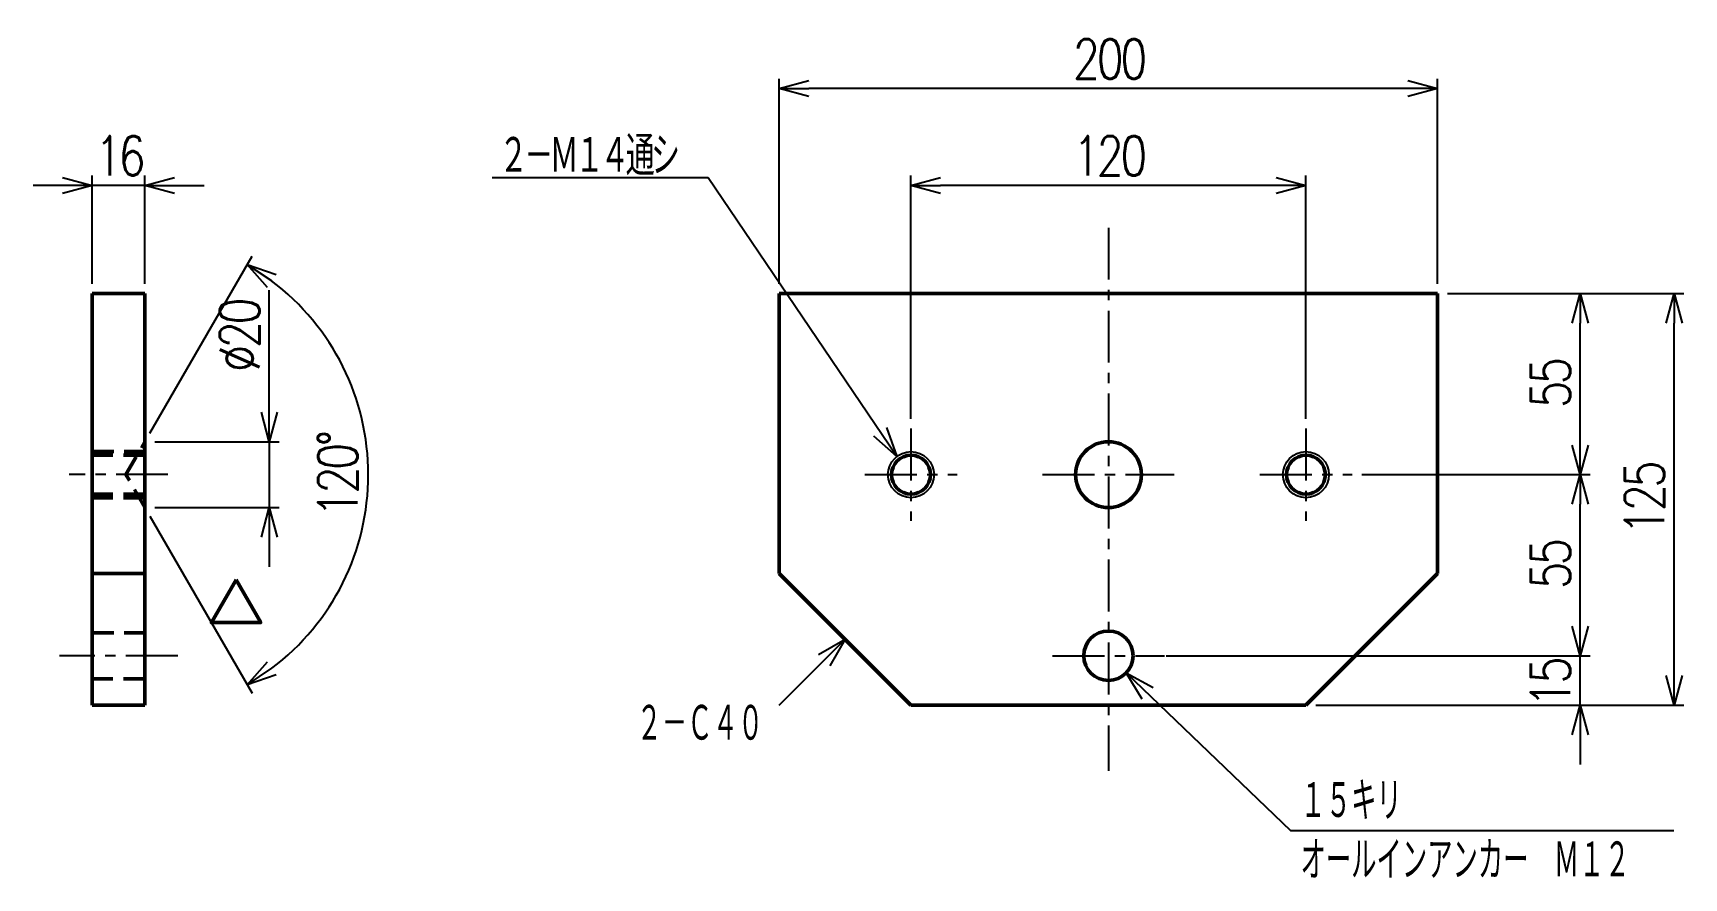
# Model space of a CAD drawing. Header units: millimetres. Extents: x -327 to 175, y -178 to 79.
import ezdxf

# ---------------------------------------------------------------- set-up
doc = ezdxf.new("R2010")
doc.units = ezdxf.units.MM
doc.header["$LTSCALE"] = 0.496063
doc.linetypes.add('CENTER', pattern=[50.8, 31.75, -6.35, 6.35, -6.35])
doc.linetypes.add('DASHED', pattern=[19.05, 12.7, -6.35])
doc.layers.add('NoLayerName_001', color=7, linetype='Continuous')
doc.styles.get("Standard").update_dxf_attribs({"font": 'txt', "bigfont": 'extfont2'})
doc.dimstyles.get("Standard").update_dxf_attribs({"dimtxt": 2.5, "dimasz": 2.5, "dimexe": 1.25, "dimexo": 0.625, "dimtad": 1, "dimdec": 3, "dimzin": 0, "dimdsep": 46, "dimtxsty": 'Standard', "dimcen": 2.5, "dimadec": 0, "dimazin": 0, "dimtfac": 0.75, "dimtdec": 3, "dimtmove": 0, "dimatfit": 3, "dimfxl": 1, "dimarcsym": 0})

# ---------------------------------------------------------------- blocks, each defined once
blk = doc.blocks.new('_OPEN30')
at = {"color": 0, "linetype": 'ByBlock', "lineweight": -2}
for p, q in [((-1, 0.267949), (0, 0)), ((0, 0), (-1, -0.267949)), ((0, 0), (-1, 0))]:
    blk.add_line(p, q, dxfattribs=at)
blk = doc.blocks.new('*D14')
at = {"layer": 'Defpoints', "color": 0}
for p in [(-60, 32.83), (-60, -41), (60, -41)]:
    blk.add_point(p, dxfattribs=at)
at = {"layer": 'NoLayerName_001', "color": 0, "linetype": 'Continuous', "lineweight": 25}
for p, q in [((-60, -38), (-60, 35.83)), ((60, -38), (60, 35.83)), ((51, 32.83), (-51, 32.83))]:
    blk.add_line(p, q, dxfattribs=at)
at = {"layer": 'NoLayerName_001', "color": 0, "lineweight": 25, "xscale": 9, "yscale": 9, "zscale": 9}
for p, rotation in [((-60, 32.83), 180), ((60, 32.83), 360)]:
    blk.add_blockref('_OPEN30', p, dxfattribs=dict(at, rotation=rotation))
at = {"layer": 'NoLayerName_001', "color": 2, "lineweight": 50, "insert": (0, 41.83), "char_height": 12, "attachment_point": 5}
blk.add_mtext('\\W0.8000;\\T0.8750;120', dxfattribs=at)
blk = doc.blocks.new('*D15')
at = {"layer": 'Defpoints', "color": 0}
for p in [(100, 0), (143.33, 0), (74, -55)]:
    blk.add_point(p, dxfattribs=at)
at = {"layer": 'NoLayerName_001', "color": 0, "linetype": 'Continuous', "lineweight": 25}
for p, q in [((103, 0), (146.33, 0)), ((143.33, -46), (143.33, -9)), ((77, -55), (146.33, -55))]:
    blk.add_line(p, q, dxfattribs=at)
at = {"layer": 'NoLayerName_001', "color": 0, "lineweight": 25, "xscale": 9, "yscale": 9, "zscale": 9}
for p, rotation in [((143.33, 0), 90), ((143.33, -55), 270)]:
    blk.add_blockref('_OPEN30', p, dxfattribs=dict(at, rotation=rotation))
at = {"layer": 'NoLayerName_001', "color": 2, "lineweight": 50, "insert": (134.33, -27.5), "char_height": 12, "attachment_point": 5, "rotation": 90}
blk.add_mtext('\\W0.8000;\\T0.8750;55', dxfattribs=at)
blk = doc.blocks.new('*D16')
at = {"layer": 'Defpoints', "color": 0}
for p in [(74, -55), (143.33, -55), (14.5, -110)]:
    blk.add_point(p, dxfattribs=at)
at = {"layer": 'NoLayerName_001', "color": 0, "linetype": 'Continuous', "lineweight": 25}
for p, q in [((77, -55), (146.33, -55)), ((143.33, -101), (143.33, -64)), ((17.5, -110), (146.33, -110))]:
    blk.add_line(p, q, dxfattribs=at)
at = {"layer": 'NoLayerName_001', "color": 0, "lineweight": 25, "xscale": 9, "yscale": 9, "zscale": 9}
for p, rotation in [((143.33, -55), 90), ((143.33, -110), 270)]:
    blk.add_blockref('_OPEN30', p, dxfattribs=dict(at, rotation=rotation))
at = {"layer": 'NoLayerName_001', "color": 2, "lineweight": 50, "insert": (134.33, -82.5), "char_height": 12, "attachment_point": 5, "rotation": 90}
blk.add_mtext('\\W0.8000;\\T0.8750;55', dxfattribs=at)
blk = doc.blocks.new('*D17')
at = {"layer": 'Defpoints', "color": 0}
for p in [(100, 0), (171.87, 0), (60, -125)]:
    blk.add_point(p, dxfattribs=at)
at = {"layer": 'NoLayerName_001', "color": 0, "linetype": 'Continuous', "lineweight": 25}
for p, q in [((103, 0), (174.87, 0)), ((171.87, -116), (171.87, -9)), ((63, -125), (174.87, -125))]:
    blk.add_line(p, q, dxfattribs=at)
at = {"layer": 'NoLayerName_001', "color": 0, "lineweight": 25, "xscale": 9, "yscale": 9, "zscale": 9}
for p, rotation in [((171.87, 0), 90), ((171.87, -125), 270)]:
    blk.add_blockref('_OPEN30', p, dxfattribs=dict(at, rotation=rotation))
at = {"layer": 'NoLayerName_001', "color": 2, "lineweight": 50, "insert": (162.87, -62.5), "char_height": 12, "attachment_point": 5, "rotation": 90}
blk.add_mtext('\\W0.8000;\\T0.8750;125', dxfattribs=at)
blk = doc.blocks.new('DIM_0002')
at = {"color": 3, "linetype": 'Continuous', "lineweight": 25}
blk.add_line((63.37, 31.64), (43.22, 11.49), dxfattribs=at)
blk.add_lwpolyline([(55.3, 26.99), (63.37, 31.64), (58.71, 23.57)], dxfattribs=at)
at = {"color": 2, "linetype": 'Continuous', "lineweight": 50, "width": 0.583333}
blk.add_text('２－Ｃ４０', height=12, dxfattribs=at).set_placement((0, 0))
blk = doc.blocks.new('*D19')
at = {"layer": 'Defpoints', "color": 0}
for p in [(17, -110), (143.33, -110), (60, -125)]:
    blk.add_point(p, dxfattribs=at)
at = {"layer": 'NoLayerName_001', "color": 0, "linetype": 'Continuous', "lineweight": 25}
for p, q in [((143.33, -101), (143.33, -92)), ((20, -110), (146.33, -110)), ((143.33, -125), (143.33, -110)), ((63, -125), (146.33, -125)), ((143.33, -134), (143.33, -143))]:
    blk.add_line(p, q, dxfattribs=at)
at = {"layer": 'NoLayerName_001', "color": 0, "lineweight": 25, "xscale": 9, "yscale": 9, "zscale": 9}
for p, rotation in [((143.33, -110), 270), ((143.33, -125), 90)]:
    blk.add_blockref('_OPEN30', p, dxfattribs=dict(at, rotation=rotation))
at = {"layer": 'NoLayerName_001', "color": 2, "lineweight": 50, "insert": (134.33, -118.48), "char_height": 12, "attachment_point": 5, "rotation": 90}
blk.add_mtext('\\W0.8000;\\T0.8750;15', dxfattribs=at)
blk = doc.blocks.new('*D20')
at = {"layer": 'Defpoints', "color": 0}
for p in [(-100, 62.26), (-100, 0), (100, 0)]:
    blk.add_point(p, dxfattribs=at)
at = {"layer": 'NoLayerName_001', "color": 0, "linetype": 'Continuous', "lineweight": 25}
for p, q in [((-100, 3), (-100, 65.26)), ((100, 3), (100, 65.26)), ((91, 62.26), (-91, 62.26))]:
    blk.add_line(p, q, dxfattribs=at)
at = {"layer": 'NoLayerName_001', "color": 0, "lineweight": 25, "xscale": 9, "yscale": 9, "zscale": 9}
for p, rotation in [((-100, 62.26), 180), ((100, 62.26), 360)]:
    blk.add_blockref('_OPEN30', p, dxfattribs=dict(at, rotation=rotation))
at = {"layer": 'NoLayerName_001', "color": 2, "lineweight": 50, "insert": (0, 71.26), "char_height": 12, "attachment_point": 5}
blk.add_mtext('\\W0.8000;\\T0.8750;200', dxfattribs=at)
blk = doc.blocks.new('DIM_0003')
at = {"color": 3, "linetype": 'Continuous', "lineweight": 25}
for points in [[(4.82, 54.95), (0, 62.93), (8.16, 58.43)], [(0, 62.93), (49.93, 15), (166.33, 15)]]:
    blk.add_lwpolyline(points, dxfattribs=at)
at = {"color": 2, "linetype": 'Continuous', "lineweight": 50, "width": 0.583333}
for s, p in [('１５キリ', (52.93, 18)), ('オールインアンカー\u3000Ｍ１２', (52.93, 0))]:
    blk.add_text(s, height=12, dxfattribs=at).set_placement(p)
blk = doc.blocks.new('JZB_0004')
at = {"layer": 'NoLayerName_001', "color": 7, "linetype": 'Continuous', "lineweight": 50}
for p, q in [((0, 40), (0, 125)), ((0, 125), (200, 125)), ((200, 125), (200, 40)), ((0, 40), (40, 0)), ((160, 0), (200, 40)), ((160, 0), (40, 0))]:
    blk.add_line(p, q, dxfattribs=at)
blk.add_circle((100, 70), 10, dxfattribs=at)
blk = doc.blocks.new('JZB_0005')
at = {"layer": 'NoLayerName_001', "color": 4, "linetype": 'CENTER', "lineweight": 25}
for p, q in [((14, 28), (14, 0)), ((0, 14), (28, 14))]:
    blk.add_line(p, q, dxfattribs=at)
at = {"layer": 'NoLayerName_001', "color": 3, "linetype": 'Continuous', "lineweight": 25}
blk.add_circle((14, 14), 7, dxfattribs=at)
at = {"layer": 'NoLayerName_001', "color": 7, "linetype": 'Continuous', "lineweight": 50}
blk.add_circle((14, 14), 5.9, dxfattribs=at)
blk = doc.blocks.new('JZB_0006')
at = {"layer": 'NoLayerName_001', "color": 4, "linetype": 'CENTER', "lineweight": 25}
for p, q in [((14, 28), (14, 0)), ((0, 14), (28, 14))]:
    blk.add_line(p, q, dxfattribs=at)
at = {"layer": 'NoLayerName_001', "color": 3, "linetype": 'Continuous', "lineweight": 25}
blk.add_circle((14, 14), 7, dxfattribs=at)
at = {"layer": 'NoLayerName_001', "color": 7, "linetype": 'Continuous', "lineweight": 50}
blk.add_circle((14, 14), 5.9, dxfattribs=at)
blk = doc.blocks.new('JZB_0007')
at = {"layer": 'NoLayerName_001', "color": 4, "linetype": 'CENTER', "lineweight": 25}
blk.add_line((0, 7.5), (34, 7.5), dxfattribs=at)
at = {"layer": 'NoLayerName_001', "color": 7, "linetype": 'Continuous', "lineweight": 50}
blk.add_circle((17, 7.5), 7.5, dxfattribs=at)
blk = doc.blocks.new('*D22')
at = {"layer": 'Defpoints', "color": 0}
for p in [(-308.76, 32.83), (-308.76, 0), (-292.76, 0)]:
    blk.add_point(p, dxfattribs=at)
at = {"layer": 'NoLayerName_001', "color": 0, "linetype": 'Continuous', "lineweight": 25}
for p, q in [((-308.76, 3), (-308.76, 35.83)), ((-292.76, 3), (-292.76, 35.83)), ((-317.76, 32.83), (-326.76, 32.83)), ((-292.76, 32.83), (-308.76, 32.83)), ((-283.76, 32.83), (-274.76, 32.83))]:
    blk.add_line(p, q, dxfattribs=at)
at = {"layer": 'NoLayerName_001', "color": 0, "lineweight": 25, "xscale": 9, "yscale": 9, "zscale": 9}
blk.add_blockref('_OPEN30', (-308.76, 32.83), dxfattribs=at)
at = {"layer": 'NoLayerName_001', "color": 0, "lineweight": 25, "xscale": 9, "yscale": 9, "zscale": 9, "rotation": 180}
blk.add_blockref('_OPEN30', (-292.76, 32.83), dxfattribs=at)
at = {"layer": 'NoLayerName_001', "color": 2, "lineweight": 50, "insert": (-300.76, 41.83), "char_height": 12, "attachment_point": 5}
blk.add_mtext('\\W0.8000;\\T0.8750;16', dxfattribs=at)
blk = doc.blocks.new('*D23')
at = {"layer": 'Defpoints', "color": 0}
for p in [(-292.76, -45), (-292.76, -65), (-254.96, -65)]:
    blk.add_point(p, dxfattribs=at)
at = {"layer": 'NoLayerName_001', "color": 0, "linetype": 'Continuous', "lineweight": 25}
for p, q in [((-254.96, -45), (-254.96, 1)), ((-254.96, -36), (-254.96, -27)), ((-289.76, -45), (-251.96, -45)), ((-254.96, -45), (-254.96, -65)), ((-289.76, -65), (-251.96, -65)), ((-254.96, -74), (-254.96, -83))]:
    blk.add_line(p, q, dxfattribs=at)
at = {"layer": 'NoLayerName_001', "color": 0, "lineweight": 25, "xscale": 9, "yscale": 9, "zscale": 9}
for p, rotation in [((-254.96, -45), 270), ((-254.96, -65), 90)]:
    blk.add_blockref('_OPEN30', p, dxfattribs=dict(at, rotation=rotation))
at = {"layer": 'NoLayerName_001', "color": 2, "lineweight": 50, "insert": (-263.96, -13), "char_height": 12, "attachment_point": 5, "rotation": 90}
blk.add_mtext('\\W0.8000;\\T0.8750;%%c20', dxfattribs=at)
blk = doc.blocks.new('*D24')
at = {"layer": 'Defpoints', "color": 0}
for p in [(-292.81, -45.09), (-292.76, -45), (-292.81, -64.91), (-292.76, -65), (-229.32, -80.19)]:
    blk.add_point(p, dxfattribs=at)
at = {"layer": 'NoLayerName_001', "color": 0, "linetype": 'Continuous', "lineweight": 25}
for p, q in [((-291.26, -42.4), (-260.2, 11.38)), ((-291.26, -67.6), (-260.2, -121.38))]:
    blk.add_line(p, q, dxfattribs=at)
blk.add_arc((-298.53, -55), 73.65, 307.0056, 52.9944, dxfattribs=at)
at = {"layer": 'NoLayerName_001', "color": 0, "lineweight": 25, "xscale": 9, "yscale": 9, "zscale": 9}
for p, rotation in [((-261.7, 8.79), 146.4971916771939), ((-261.7, -118.79), 213.5028083228041)]:
    blk.add_blockref('_OPEN30', p, dxfattribs=dict(at, rotation=rotation))
at = {"layer": 'NoLayerName_001', "color": 2, "lineweight": 50, "insert": (-234.16, -55), "char_height": 12, "attachment_point": 5, "rotation": 90}
blk.add_mtext('\\W0.8000;\\T0.8750;120%%d', dxfattribs=at)
blk = doc.blocks.new('SX_FinishSymbol_1')
at = {"color": 0, "linetype": 'ByBlock', "lineweight": -2}
blk.add_lwpolyline([(-0.5, 0.866), (0, 0), (0.5, 0.866)], close=True, dxfattribs=at)
blk = doc.blocks.new('JZB_0008')
at = {"layer": 'NoLayerName_001', "color": 7, "linetype": 'Continuous', "lineweight": 50}
for p, q in [((0, 125), (16, 125)), ((0, 125), (0, 0)), ((16, 125), (16, 0)), ((0, 40), (16, 40)), ((16, 0), (0, 0))]:
    blk.add_line(p, q, dxfattribs=at)
at = {"layer": 'NoLayerName_001', "color": 3, "linetype": 'DASHED', "lineweight": 50}
for p, q in [((10.23, 70), (16, 80)), ((16, 60), (10.23, 70))]:
    blk.add_line(p, q, dxfattribs=at)
blk = doc.blocks.new('JZB_0009')
at = {"layer": 'NoLayerName_001', "color": 3, "linetype": 'DASHED', "lineweight": 50}
for p, q in [((23, 14), (7, 14)), ((7, 12.9), (23, 12.9)), ((7, 1.1), (23, 1.1)), ((7, 0), (23, 0))]:
    blk.add_line(p, q, dxfattribs=at)
at = {"layer": 'NoLayerName_001', "color": 4, "linetype": 'CENTER', "lineweight": 25}
blk.add_line((30, 7), (0, 7), dxfattribs=at)
blk = doc.blocks.new('JZB_0010')
at = {"layer": 'NoLayerName_001', "color": 3, "linetype": 'DASHED', "lineweight": 50}
for p, q in [((26, 14), (10, 14)), ((10, 0), (26, 0))]:
    blk.add_line(p, q, dxfattribs=at)
at = {"layer": 'NoLayerName_001', "color": 4, "linetype": 'CENTER', "lineweight": 25}
blk.add_line((36, 7), (0, 7), dxfattribs=at)

msp = doc.modelspace()

# ---------------------------------------------------------------- linework, layer by layer
at = {"layer": 'NoLayerName_001', "color": 4, "linetype": 'CENTER', "lineweight": 25}
for p, q in [((0, 20), (0, -145)), ((-20, -55), (20, -55))]:
    msp.add_line(p, q, dxfattribs=at)
at = {"layer": 'NoLayerName_001', "color": 7, "linetype": 'Continuous', "lineweight": 50}
msp.add_point((0, 0), dxfattribs=at)

# ---------------------------------------------------------------- block references
at = {"layer": 'NoLayerName_001'}
for name, p in [('JZB_0008', (-308.7556, -125)), ('JZB_0004', (-100, -125)), ('JZB_0006', (-74, -69)), ('JZB_0005', (46, -69)), ('JZB_0009', (-315.7556, -62)), ('JZB_0010', (-318.7556, -117)), ('JZB_0007', (-17, -117.5))]:
    msp.add_blockref(name, p, dxfattribs=at)
at = {"layer": 'NoLayerName_001', "color": 1, "lineweight": 50, "xscale": 14.99999999999999, "yscale": 14.99999999999999, "zscale": 14.99999999999999, "rotation": 299.9999999999998}
msp.add_blockref('SX_FinishSymbol_1', (-272.575, -99.9537), dxfattribs=at)
at = {"layer": 'NoLayerName_001', "color": 3, "linetype": 'Continuous', "lineweight": 25}
for name, p in [('DIM_0002', (-143.3716, -136.644)), ('DIM_0003', (5.4108, -178.1206))]:
    msp.add_blockref(name, p, dxfattribs=at)

# ---------------------------------------------------------------- texts
at = {"layer": 'NoLayerName_001', "color": 2, "linetype": 'Continuous', "lineweight": 50, "insert": (-131.2756, 35.8296), "char_height": 12, "attachment_point": 9, "line_spacing_factor": 0.75}
msp.add_mtext('\\A1;\\W0.6667;\\T0.8750;２－Ｍ１４通シ', dxfattribs=at)

# ---------------------------------------------------------------- dimensions: what is measured, and where the dimension line sits
at = {"layer": 'NoLayerName_001', "color": 3, "linetype": 'Continuous', "lineweight": 50}
for base, p1, p2, angle, override, picture, middle in [((-100, 62.2634), (100, 0), (-100, 0), 180, {"dimtxt": 12, "dimasz": 9, "dimexe": 3, "dimexo": 3, "dimgap": 3, "dimzin": 8, "dimblk": 'OPEN30', "dimclrd": 0, "dimclre": 0, "dimclrt": 2, "dimtp": 0, "dimtm": 0, "dimlwd": 25, "dimlwe": 25}, '*D20', (0, 62.2634)), ((-308.7556, 32.8296), (-292.7556, 0), (-308.7556, 0), 180, {"dimtxt": 12, "dimasz": 9, "dimexe": 3, "dimexo": 3, "dimgap": 3, "dimzin": 8, "dimblk": 'OPEN30', "dimclrd": 0, "dimclre": 0, "dimclrt": 2, "dimtp": 0, "dimtm": 0, "dimlwd": 25, "dimlwe": 25}, '*D22', (-300.7556, 32.8296)), ((-60, 32.8296), (60, -41), (-60, -41), 180, {"dimtxt": 12, "dimasz": 9, "dimexe": 3, "dimexo": 3, "dimgap": 3, "dimzin": 8, "dimblk": 'OPEN30', "dimclrd": 0, "dimclre": 0, "dimclrt": 2, "dimtp": 0, "dimtm": 0, "dimlwd": 25, "dimlwe": 25}, '*D14', (0, 32.8296)), ((-254.9621, -65), (-292.7556, -45), (-292.7556, -65), 270, {"dimtxt": 12, "dimasz": 9, "dimexe": 3, "dimexo": 3, "dimgap": 3, "dimzin": 8, "dimpost": '%%c<>', "dimblk": 'OPEN30', "dimclrd": 0, "dimclre": 0, "dimclrt": 2, "dimtp": 0, "dimtm": 0, "dimlwd": 25, "dimlwe": 25}, '*D23', (-254.9621, -13)), ((171.8655, 0), (60, -125), (100, 0), 90, {"dimtxt": 12, "dimasz": 9, "dimexe": 3, "dimexo": 3, "dimgap": 3, "dimzin": 8, "dimblk": 'OPEN30', "dimclrd": 0, "dimclre": 0, "dimclrt": 2, "dimtp": 0, "dimtm": 0, "dimlwd": 25, "dimlwe": 25}, '*D17', (171.8655, -62.5)), ((143.3299, 0), (74, -55), (100, 0), 90, {"dimtxt": 12, "dimasz": 9, "dimexe": 3, "dimexo": 3, "dimgap": 3, "dimzin": 8, "dimblk": 'OPEN30', "dimclrd": 0, "dimclre": 0, "dimclrt": 2, "dimtp": 0, "dimtm": 0, "dimlwd": 25, "dimlwe": 25}, '*D15', (143.3299, -27.5)), ((143.3299, -55), (14.5, -110), (74, -55), 90, {"dimtxt": 12, "dimasz": 9, "dimexe": 3, "dimexo": 3, "dimgap": 3, "dimzin": 8, "dimblk": 'OPEN30', "dimclrd": 0, "dimclre": 0, "dimclrt": 2, "dimtp": 0, "dimtm": 0, "dimlwd": 25, "dimlwe": 25}, '*D16', (143.3299, -82.5)), ((143.3299, -110), (60, -125), (17, -110), 90, {"dimtxt": 12, "dimasz": 9, "dimexe": 3, "dimexo": 3, "dimgap": 3, "dimzin": 8, "dimblk": 'OPEN30', "dimclrd": 0, "dimclre": 0, "dimclrt": 2, "dimtp": 0, "dimtm": 0, "dimlwd": 25, "dimlwe": 25}, '*D19', (143.3299, -118.4776))]:
    dim = msp.add_linear_dim(base=base, p1=p1, p2=p2, angle=angle, text='\\W0.8000;\\T0.8750;<>', dimstyle='Standard', override=override, dxfattribs=at)
    dim.commit()
    dim.dimension.update_dxf_attribs({"geometry": picture, "text_midpoint": middle, "dimtype": 160})
dim = msp.add_angular_dim_2l(base=(-229.318052, -80.190746), line1=((-292.755554, -45), (-292.805554, -45.086603)), line2=((-292.755554, -65), (-292.805554, -64.913397)), text='\\W0.8000;\\T0.8750;<>', dimstyle='Standard', override={"dimtxt": 12, "dimasz": 9, "dimexe": 3, "dimexo": 3, "dimgap": 3, "dimblk": 'OPEN30', "dimclrd": 0, "dimclre": 0, "dimclrt": 2, "dimadec": 3, "dimazin": 2, "dimtp": 0, "dimtm": 0, "dimlwd": 25, "dimlwe": 25}, dxfattribs=at)
dim.commit()
dim.dimension.update_dxf_attribs({"geometry": '*D24', "text_midpoint": (-224.876244, -55), "dimtype": 162})

# ---------------------------------------------------------------- leaders
at = {"layer": 'NoLayerName_001', "color": 3, "linetype": 'Continuous', "lineweight": 25, "annotation_type": 0, "has_hookline": 1, "hookline_direction": 1, "text_width": 56.0028}
msp.add_leader([(-64.2962, -49.4734), (-121.6506, 35.2046), (-130.6506, 35.2046)], dimstyle='Standard', override={"dimtxt": 12, "dimasz": 9, "dimldrblk": 'OPEN30'}, dxfattribs=at)

doc.saveas('drawing.dxf')
